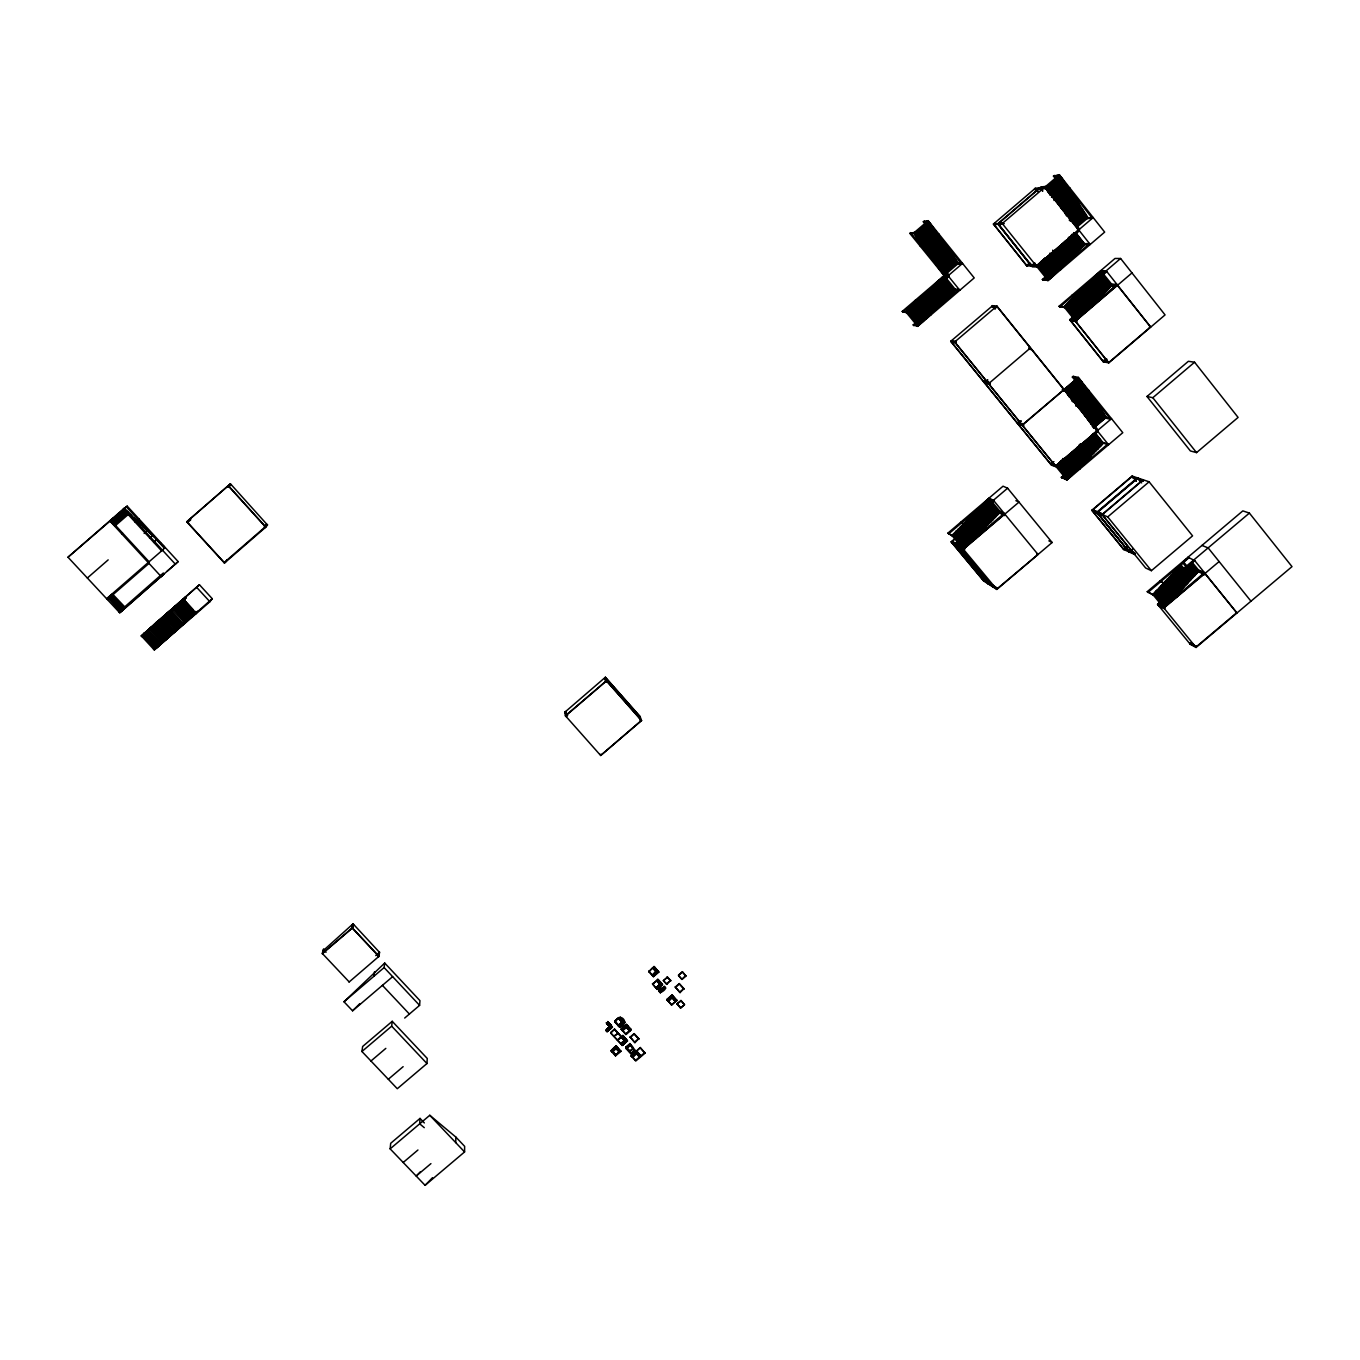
<?xml version="1.0" encoding="UTF-8"?>
<svg xmlns="http://www.w3.org/2000/svg" width="1360" height="1360" viewBox="0 0 1360 1360"><rect width="100%" height="100%" fill="white"/><g stroke="black" fill="none" stroke-linecap="round" stroke-linejoin="round"><path stroke-width="1.5" d="M464.576 1151.937L464.644 1146.344L455.872 1137.096L429.777 1115.285L390.15 1148.86L425.085 1185.325L464.576 1151.937L429.777 1115.285M455.736 1142.621L455.872 1137.096M426.955 1063.537L427.261 1058.454L392.224 1021.309L362.644 1046.486L361.93 1051.501L397.29 1088.714L426.955 1063.537L391.68 1026.171L392.224 1021.309M424.337 1122.935L420.036 1118.413L419.679 1123.836L424.286 1127.678M404.685 1018.045L419.594 1005.363L419.951 1000.637L384.71 963.05L343.995 1001.776L352.563 1010.803L392.632 976.65M390.15 1148.86L390.694 1143.284L420.036 1118.413M343.995 1001.776L384.115 967.572L384.71 963.05M378.369 956.828L378.998 951.813M373.881 976.293L374.544 971.72M349.027 982.09L378.981 956.301L352.325 927.86L322.337 953.479L349.078 981.818M352.869 928.438L353.566 924.681M351.713 928.387L352.41 924.613M326.06 952.272L323.255 949.314L322.269 953.751L352.274 928.115L353.073 923.831L379.542 952.391M322.881 954.074L323.799 949.059M141.355 635.868L154.292 649.944L209.899 601.732L212.245 598.689L199.427 584.732L141.27 635.953L199.427 584.732M186.779 521.832L228.361 485.673L265.846 527.068L224.434 563.04L186.779 521.832L190.026 518.891L190.791 519.741L189.176 519.622L230.418 483.769L267.461 524.977L265.727 527.204L228.225 485.809M264.231 526.949L266.713 524.127L264.996 527.799L265.081 526.218M195.959 612.85L183.107 598.927L193.103 609.756M198.186 610.878L195.704 614.023L182.75 599.981L185.351 596.938L186.116 597.771L183.532 600.831L142.052 636.803L186.116 597.771M192.61 615.842L179.605 602.055M193.715 614.839L180.727 601.052M194.837 613.853L181.849 600.066M189.244 618.817L176.375 604.877L189.193 618.902M190.366 617.831L177.497 603.891L190.298 617.899M191.352 616.998L178.619 602.888L191.352 616.998L173.4 632.961L160.616 618.834L173.468 632.876M182.529 624.801L169.626 610.844L182.461 624.886M183.515 623.968L170.612 610.011M184.773 622.795L171.751 609.008M181.407 625.787L168.504 611.847L181.339 625.872M175.797 630.785L162.86 616.828M176.919 629.782L163.863 615.995M143.48 634.032L156.485 648.006L174.675 631.788M169.745 635.528L167.025 638.894L153.833 624.835M165.665 639.795L152.694 625.838L165.597 639.88M166.787 638.792L153.68 625.005L156.876 621.639L170.034 635.953M160.021 644.827L146.88 631.023L169.49 611.014M161.143 643.807L148.019 630.02M162.265 642.804L149.158 629M166.243 638.061L168.062 635.817M158.814 645.915L145.894 631.856L158.882 645.83M154.292 649.944L212.245 598.689M224.434 563.04L226.644 560.337M227.358 559.776L225.42 562.139L223.805 562.02M173.995 607.019L186.881 620.976L174.063 606.951M164.985 614.992L177.905 628.949L165.053 614.924M154.802 625.736L157.641 622.472M155.941 622.999L168.895 636.956M157.08 621.996L170.17 635.783M150.28 627.997L163.268 641.971L150.365 627.929M151.419 626.994L164.526 640.798L151.487 626.926M144.619 633.029L157.607 647.003L144.228 632.604M425.085 1185.325L432.48 1177.709M420.444 1171.708L416.211 1176.06L430.933 1163.616M128.401 512.397L124.134 508.317L68 557.226L119.731 612.799L178.177 561.612L127.194 506.124L123.199 509.116L161.602 550.885L165.24 547.536L164.39 548.267L126.344 506.872M121.074 609.824L118.932 611.949L163.302 573.019L164.067 573.852L161.279 576.708L109.752 520.829L114.036 524.892M132.209 601.851L135.541 598.638M124.304 608.787L111.112 594.762L124.372 608.702M125.511 607.699L112.268 593.776M119.731 612.799L164.067 573.852M352.563 1010.803L359.805 1003.646M107.474 599.471L149.005 563.38M164.203 546.55L159.902 542.691M230.418 483.769L227.511 486.421L228.276 487.271L231.047 484.738L229.432 484.619M107.831 597.618L120.785 611.881M106.607 598.706L162.452 550.154M189.958 520.472L187.714 522.546L187.782 520.948M161.075 543.558L155.72 538.713M156.757 539.699L153.612 542.436M111.435 519.86L68 557.226M113.016 518.466L127.194 506.124M131.597 515.44L127.33 511.377L112.897 523.94L115.022 525.963L129.472 513.4M113.968 524.943L128.316 512.448M121.618 533.698L122.485 532.967M135.915 521.271L135.048 522.019L138.941 518.908L138.091 519.639M87.346 578.017L108.171 559.878M144.16 533.443L147.458 530.57M153.765 536.588L149.413 532.695M149.566 538.322L152.575 535.704M228.276 487.271L229.126 486.523M167.212 571.132L178.177 561.612M226.508 560.507L267.58 524.824M172.142 631.958L176.868 627.844M181.611 623.73L189.516 616.879M192.678 614.142L195.84 611.405M153.51 649.094L194.939 613.19M941.256 278.392L952.68 292.757L955.791 289.986L909.806 233.342L914.532 232.39L948.974 275.043L944.826 274.873L910.673 232.594M925.939 224.995L923.304 221.731L928.149 220.677L974.219 277.916L917.609 326.366M928.149 220.677L913.563 233.155L959.803 290.275L955.57 289.969L931.498 310.624M915.331 235.348L929.611 222.904M916.912 237.541L931.175 225.114L934.507 229.517L919.87 241.944L915.926 236.453L930.393 224.009M930.597 223.992L915.926 236.453M928.047 220.694L932.161 226.202L917.694 238.646M936.649 232.832L922.42 245.242L919.071 240.856L933.623 228.429L937.635 233.92L922.998 246.33M933.725 228.412L919.071 240.856M939.76 237.218L925.344 249.611L921.434 244.137L935.867 231.727M936.071 231.727L921.434 244.137M937.89 234.617L938.757 233.869L934.694 234.056M938.315 235.025L923.78 247.435L938.213 235.025M928.676 253.98L924.562 248.523L938.978 236.13L943.075 241.604L928.472 253.98L943.075 241.604M931.005 257.244L927.69 252.892L942.089 240.516L945.404 244.885L930.818 257.244L945.404 244.885M933.147 260.491L947.716 248.149L933.147 260.491L937.227 265.914L951.575 253.589L937.023 265.914M949.926 251.413L935.476 263.738L949.824 251.413L953.887 256.836L939.335 269.144L953.887 256.836M939.539 269.161L936.241 264.826L950.81 252.501L947.512 248.149M956.743 261.171L942.633 273.462L938.57 268.073L952.901 255.765L956.182 260.083L941.664 272.374L956.182 260.083M1036.507 266.084L1026.783 265.897L993.395 224.077L1035.317 188.292L1037.867 191.522M1039.363 188.428L1040.06 189.312L1045.33 188.054L1034.467 189.023L1035.997 189.159M1056.04 179.401L1053.456 176.12L1059.457 174.675L1002.269 223.533L1048.033 280.551L1104.66 232.101L1059.321 174.692M1035.147 189.89L1039.465 189.38L1039.635 187.765M1040.06 189.312L1040.927 188.564M943.194 274.533L957.712 262.259L943.398 274.533M1003.833 223.669L998.903 224.655L999.073 223.04L1003.136 222.785L1003.833 223.669L993.395 224.077M902.887 312.324L944.673 276.471L948.804 276.658L906.661 312.834L902.19 311.457L958.477 263.33L955.213 259.012L941.086 271.303M933.47 285.821L944.928 300.186L949.977 295.545L938.145 281.163L943.194 276.539L954.601 290.904M929.577 289.544L941.239 303.926L946.101 299.268L934.252 284.869L939.318 280.245L950.946 294.627L939.318 280.245M925.667 293.267L937.346 307.649L942.225 302.991L930.359 288.592L935.425 283.951L946.866 298.316M1060.936 176.919L1046.299 189.38L1061.055 176.902L1063.265 180.251L1048.781 192.695L1047.047 190.485L1061.531 178.058M934.235 310.437L922.539 296.038L927.622 291.397L939.097 305.762M930.325 314.177L918.629 299.778L923.525 295.103L935.408 309.519L923.61 295.12M914.702 303.518L919.802 298.86L931.498 313.259L926.432 317.917L914.702 303.518L926.432 317.917M910.775 307.258L915.875 302.6L927.605 316.999L922.709 321.691L910.775 307.258L922.607 321.674M906.848 311.015L911.948 306.34L923.695 320.756L918.595 325.414L906.848 311.015L918.595 325.414M902.19 311.457L905.947 311.967L962.54 263.398L958.273 263.33L936.003 235.688M1047.778 191.607L1062.534 179.129L1048.033 191.573M1048.526 192.712L1063.146 180.268M1049.274 193.834L1063.741 181.407M1050.005 194.939L1064.744 182.495L1050.141 194.939M1052.351 194.684L1065.475 183.6L1062.279 179.163M1051.484 197.166L1065.951 184.756M1053.83 196.894L1066.954 185.844L1064.489 182.529M1054.085 196.877L1066.954 185.844M1054.578 197.999L1067.43 186.983M1055.309 199.121L1068.161 188.088L1070.626 191.403L1057.655 202.419L1070.626 191.403M1053.966 200.464L1068.416 188.071M1055.36 200.328L1056.244 199.597M1068.994 188.649L1069.861 187.901L1066.393 188.292M1056.057 200.226L1068.892 189.21M1056.312 200.192L1069.147 189.176M1056.788 201.331L1069.895 190.281L1072.819 194.735L1059.984 205.734M905.862 311.95L917.711 326.383L913.155 324.904L916.368 322.15M945.251 297.364L954.873 289.102L959.106 289.408L917.014 325.516L913.155 324.904M913.852 325.754L917.065 323M923.474 317.509L926.687 314.755L930.648 315.282L925.99 313.888M953.853 291.839L942.021 277.457L953.853 291.839L948.804 296.463L937.38 282.098M1058.25 203.541L1071.085 192.542M933.249 311.372L921.57 296.973L933.351 311.372L938.332 306.714L926.653 292.332M1058.998 204.646L1072.088 193.613L1059.117 204.646M1059.729 205.751L1072.683 194.735M1060.46 206.856L1073.278 195.857M1061.191 207.961L1074.145 196.962L1076.457 200.26L1063.52 211.259M1061.463 207.944L1074.281 196.945M1061.922 209.066L1075.012 198.05L1071.816 193.647M1075.471 199.189L1062.67 210.171L1075.471 199.189L1078.65 203.575L1065.594 214.557M1065.73 210.987L1076.933 201.399M1064.863 213.469L1077.783 202.487M1065.118 213.452L1077.919 202.47L1080.095 205.785L1068.654 215.39M1066.325 215.662L1079.109 204.697L1082.271 209.083L1069.368 220.031L1082.271 209.083M1066.58 215.645L1079.381 204.68M1069.385 216.478L1080.826 206.873L1069.504 216.478M1070.099 217.583L1081.557 207.978L1084.447 212.364L1073.278 221.935M1071.561 219.776L1082.73 210.188M1070.218 221.119L1083.002 210.171M1072.292 220.864L1083.716 211.276L1085.892 214.557L1074.723 224.128M1073.023 221.952L1084.175 212.398M1073.737 223.04L1085.161 213.469L1088.051 217.838L1076.644 227.409M1032.172 265.251L1026.392 265.047L1037.578 265.166M1074.468 224.145L1085.892 214.557M1026.783 265.897L1030.268 263.177M1075.199 225.233L1086.351 215.679M1030.625 265.132L1031.475 264.384M1075.913 226.321L1087.337 216.75L1076.185 226.304M1031.203 265.132L1034.943 264.452M1034.535 263.228L1031.305 265.982L997.662 223.805L1040.791 186.983L1045.806 186.388L1079.602 229.177M1031.594 265.999L1035.113 263.245M1035.504 265.217L1037.068 265.336M1077.715 229.058L1077.545 230.673M1036.201 266.084L1078.735 229.908M1036.371 266.084L1093.185 217.532L1087.796 217.855M1079.415 230.792L1037.187 266.951L1032.291 266.849L997.934 223.788M1097.979 431.613L1056.414 466.973L1051.416 465.154L950.708 341.326L992.63 305.677L995.214 308.873M992.46 307.258L997.322 306.918L991.78 306.408L993.327 306.527M1095.684 433.891L1103.13 443.139L1108.57 444.771L996.897 306.085L954.618 342.023L1055.428 466.038L1097.299 430.78M956.182 342.159L955.332 342.89L951.643 342.21L951.813 340.629L955.485 341.292L956.182 342.159L950.708 341.326M1048.033 280.551L1042.355 279.48L1045.568 276.726M1074.519 251.94L1084.158 243.678L1089.53 243.576L1047.336 279.684L1042.355 279.48M1043.035 280.33L1046.248 277.576M1052.674 272.085L1055.887 269.331L1061.004 269.45L1049.478 254.966M1070.371 256.938L1085.11 244.545L1076.253 233.325M1073.907 232.645L1084.175 245.463L1080.146 249.135L1071.527 237.915M1070.949 235.399L1081.353 248.217L1076.627 252.807L1066.342 239.989M1068.569 240.669L1077.579 251.889L1073.805 255.561L1063.639 242.743M1059.576 246.432L1069.759 259.25L1074.74 254.643L1064.455 241.825L1074.74 254.643M1060.783 245.497L1070.966 258.332L1067.175 262.021L1056.737 249.186M1057.808 248.268L1068.127 261.103L1064.336 264.792L1052.861 250.342M1054.952 251.039L1065.288 263.874L1060.545 268.498L1050.192 255.646M1048.424 257.499L1058.641 270.351L1054.833 274.057L1043.188 259.59M1050.77 277.763L1039.244 263.296L1050.889 277.763L1055.785 273.122L1044.157 258.672M1047.914 280.551L1051.977 276.845L1040.196 262.378M150.62 533.579L146.251 529.686M600.661 755.497L641.461 720.375L606.424 680.697L565.42 715.768L600.661 755.497L641.546 720.613L640.135 716.618L605.37 677.246L564.757 712.266L567.545 715.411M566.304 712.368L566.151 716.584L566.984 715.853L565.59 711.552L566.984 715.853M605.319 678.997L606.152 678.283L607.138 681.513L606.305 682.244L604.605 678.181L606.305 682.244M605.37 677.246L606.492 680.918L565.471 716.006L564.706 712.028L567.494 715.173M1059.678 307.19L1101.396 271.524L1106.887 271.677L1064.795 307.649L1058.998 306.323L1114.996 258.468L1120.606 258.485L1165.061 314.908L1108.825 362.814L1103.351 361.896L1069.674 319.702L1074.468 315.588M1103.623 293.25L1092.284 278.953L1103.623 293.25L1107.618 289.578L1096.024 275.264L1100.988 270.674M1089.734 281.741L1101.09 296.038L1104.83 292.349L1093.219 278.035L1097.231 274.363L1108.553 288.66L1097.231 274.363M1090.533 280.806L1102.025 295.12L1090.414 280.806L1094.426 277.117L1105.476 291.414M1092.386 304.351L1080.996 290.037L1092.386 304.351L1096.398 300.662L1084.77 286.348L1088.799 282.659L1099.883 296.956M1078.446 292.842L1089.564 307.139L1093.593 303.45L1081.948 289.119L1085.977 285.43L1097.333 299.744L1085.977 285.43M1075.335 295.613L1086.742 309.927L1090.771 306.238L1079.109 291.89L1083.155 288.201L1094.528 302.532L1083.155 288.201M1083.155 309.604L1088.476 310.08L1076.287 294.678L1080.061 290.972L1091.434 305.286M1083.92 312.715L1072.513 298.384L1077.239 293.743L1088.629 308.074M1069.674 301.172L1073.72 297.483L1085.127 311.814L1081.098 315.503L1069.929 301.206M1066.835 303.977L1070.881 300.271L1082.305 314.602L1078.259 318.308L1067.09 303.994M1120.606 258.485L1064.115 306.782L1058.998 306.323M984.776 381.191L983.926 381.905L990.08 383.86L985.303 383.605L986.153 382.874L984.776 381.191L988.686 382.16L990.08 383.86M987.547 379.967L984.351 382.687L988.805 383.809M984.606 382.755L987.802 380.018M353.073 923.831L323.748 950.164M987.836 382.891L988.686 382.16M1029.69 347.123L1028.84 347.854L1030.217 349.571L1031.067 348.84M988.533 383.741L1030.387 347.973M1108.128 286.841L1111.341 284.104L1116.917 284.359L1074.876 320.263M1073.55 317.815L1070.354 320.552L1076.797 321.215L1071.34 321.436L1071.51 319.855M1097.588 297.279L1112.004 284.954L1117.597 285.226M1073.873 317.849L1070.66 320.586L1103.674 361.947L1106.87 359.227M1094.715 300.033L1112.344 284.971L1113.024 285.838M1095.361 276.199L1106.411 290.479L1110.423 286.807L1099.118 272.51M1102.025 295.12L1097.996 298.792L1086.657 284.495L1098.132 298.809M1095.191 301.58L1083.835 287.266L1095.327 301.58L1099.22 297.891L1087.592 283.56L1099.22 297.891M1075.556 321.13L1131.979 272.935M639.387 717.57L639.506 716.057L640.611 721.089L639.387 717.57L640.22 716.856L605.438 677.467M599.879 754.426L601.443 754.528M375.751 955.604L379.576 952.119L378.947 956.573L352.274 928.115M1018.147 422.212L1017.297 422.943L1023.672 425.187L1018.657 424.609L1019.507 423.895L1018.147 422.212L1023.672 425.187M1020.867 420.971L1017.688 423.691L1022.414 425.153L1078.429 377.417L1073.21 376.346L1072.36 377.077L1076.168 381.803M1017.977 423.776L1021.156 421.056M1021.445 424.235L1022.295 423.504M1063.146 388.671L1062.296 389.402L1063.656 391.102L1064.506 390.371M1022.125 425.068L1078.293 377.383L1122.782 432.684L1066.92 480.029L1061.293 477.309L1064.455 474.623M1103.861 360.366L1103.011 361.097L1109.352 362.032L1103.861 360.366L1107.074 360.91M1103.351 361.896L1106.547 359.159M1081.302 381.548L1066.903 393.686L1081.166 381.514L1085.025 386.733L1070.524 398.82M1067.634 394.706L1082.152 382.602L1067.753 394.74M1149.676 326.23L1149.506 327.828M1068.348 395.743L1082.611 383.588M1150.356 327.08L1108.502 362.763L1075.25 321.079L1117.257 285.209L1150.713 327.131L1106.207 270.81L1100.716 270.674L1112.293 284.971M1069.079 396.763L1083.325 384.625M1069.334 396.831L1083.597 384.676M1084.039 385.645L1071.374 396.44L1084.039 385.645L1087.184 389.827L1072.938 401.948M1072.819 398.497L1085.484 387.702M1073.091 398.548L1085.739 387.77M1071.969 400.86L1086.453 388.79L1072.088 400.894M1074.264 400.537L1087.048 389.793M1074.978 401.557L1087.626 390.796M1074.366 402.305L1088.646 390.15L1085.11 389.368M1075.709 402.594L1088.612 391.884L1092.182 397.001L1079.415 407.728M1076.423 403.614L1089.054 392.836M1076.678 403.665L1089.326 392.904M1077.137 404.634L1090.04 393.924L1075.692 406.011M1077.851 405.654L1090.482 394.893M1078.565 406.674L1091.332 395.947L1094.307 400.061L1081.574 410.771M1078.837 406.742L1091.468 395.981M1079.296 407.694L1092.182 397.001M1080.01 408.714L1092.624 397.97M1080.724 409.717L1093.474 399.007L1096.449 403.121L1083.716 413.831M1080.979 409.785L1093.593 399.041M1081.438 410.737L1094.307 400.061M1082.152 411.757L1094.749 401.03M1082.866 412.777L1095.599 402.084L1099.271 407.201L1086.555 417.877M1083.121 412.845L1095.735 402.101M1083.58 413.797L1096.449 403.121M1085.008 415.82L1097.588 405.093M948.617 533.919L989.655 498.984L994.109 501.109L952.714 536.333L947.937 533.103L1003.034 486.2L1007.607 488.206L1052.13 542.504L996.829 589.441L983.705 581.026L951.167 541.858L955.995 537.744M1085.263 415.888L1097.86 405.161M989.196 498.27L987.088 500.055L998.427 513.808M988.159 524.365L976.684 510.527L980.696 506.821L992.052 520.591L995.826 516.783L984.266 502.911L988.04 499.103L999.872 513.315L1000.705 512.601L1000.025 511.785L987.428 522.512M993.718 518.568L982.362 504.815L985.201 501.959L996.54 515.712M1085.722 416.823L1098.574 406.181L1085.841 416.874M984.283 528.122L973.114 514.454L970.037 517.208L981.648 531.114L978.809 533.987L967.198 520.081L971.21 516.375L982.6 530.162L986.391 526.32L974.797 512.431L977.636 509.575L989.009 523.345M1088 416.5L1099.271 407.201M977.653 534.82L966.45 521.152L962.438 524.875L974.066 538.781L976.922 535.908L965.294 522.002L968.15 519.129L979.761 533.035L975.749 536.741L964.342 522.954L975.749 536.741M969.102 543.473L972.162 540.702L960.517 526.796L963.594 524.025M1087.133 418.863L1099.713 408.153M969.306 543.592L957.661 529.669L961.69 525.946L972.91 539.631M1087.405 418.931L1099.985 408.221M955.757 531.607L967.402 545.513L955.757 531.607L958.817 528.836L970.258 542.64L966.246 546.363L954.992 532.678M959.565 546.941L960.398 546.227L964.546 548.42L952.884 534.48L956.709 530.638L968.15 544.425M947.937 533.103L952.034 535.517L1007.607 488.206M1087.847 419.866L1100.563 409.19M1088.119 419.934L1100.427 409.156L1103.521 413.287L1090.822 423.946L1103.521 413.287M1101.396 410.244L1088.697 420.92L1101.396 410.244L1098.302 406.113M1089.275 421.889L1101.838 411.196M1089.972 422.892L1102.671 412.233M1091.808 421.634L1102.535 412.199L1106.326 417.333L1093.644 427.975M954.635 539.274L951.405 542.011L983.96 581.179L984.793 580.482L988.584 582.913L987.751 583.61M952.901 542.113L952.068 542.81L955.638 544.969L956.471 544.255L952.238 541.314L960.585 546.737L959.735 547.451L956.131 545.275L956.964 544.561M1092.964 423.572L1104.218 414.29L1093.1 423.606M1092.097 425.918L1104.796 415.276M1092.369 425.986L1104.66 415.242M958.086 541.501L954.958 544.153L988.261 583.95L989.094 583.236L992.953 585.701L992.12 586.415L959.055 546.635L960.585 546.737M1092.811 426.921L1105.629 416.313L1093.083 427.006M955.196 544.306L958.324 541.637M955.451 544.459L958.579 541.79M1054.136 463.947L1050.362 463.607L1056.278 465.307M1053.915 461.635L1050.736 464.321L1055.734 466.14M1093.525 427.924L1106.054 417.265L1111.528 418.676L1055.598 466.106M1056.533 465.154L1068.11 479.162L1056.669 465.188L1051.042 464.44L950.946 341.36M361.93 1051.501L391.68 1026.171M994.891 515.117L999.617 511.088L1004.156 513.315L962.812 548.488L958.63 545.972L992.647 586.755L993.48 586.041L996.098 587.724M1096.296 429.845L1096.126 431.409M984.538 525.334L1000.416 511.972M983.229 526.813L1000.569 512.04M983.535 503.965L994.653 517.616L997.713 514.879L986.374 501.109M981.648 505.869L993.004 519.639L990.165 522.512L978.792 508.725M964.767 549.27L961.078 547.043L960.245 547.757L963.917 549.984L964.087 548.437M969.306 518.279L980.713 532.066L983.552 529.193L971.941 515.304L975.732 511.479L987.105 525.249L991.117 521.543L979.744 507.773M976.684 510.527L988.278 524.416L985.218 527.17L974.066 513.502M963.237 549.168L1004.564 514.012M1005.244 514.845L1004.411 515.559L999.736 512.771L1000.416 513.587L1001.249 512.873L988.975 498.151L993.429 500.276L1038.02 554.472L996.557 589.271M1146.99 396.491L1188.368 361.301L1194.573 362.219L1238.093 417.418L1196.545 452.625L1190.374 450.942L1146.99 396.491L1152.821 397.715L1196.545 452.625M370.957 1061.004L385.832 1048.373M1152.821 397.715L1194.573 362.219M1096.126 447.695L1102.467 442.306L1107.89 443.938L1066.376 479.23L1061.293 477.309M1061.973 478.142L1065.135 475.456M1092.046 452.574L1103.402 443.224L1094.698 432.429M1093.508 433.296L1102.484 444.159L1099.713 446.981L1090.737 436.101M1091.791 435.2L1100.631 446.046L1096.942 449.803L1087.949 438.923M1086.096 440.81L1094.817 451.605L1097.86 448.868L1089.02 438.022M1087.286 439.943L1096.007 450.755L1093.236 453.577L1084.515 442.765M1085.178 441.745L1094.154 452.642L1090.465 456.416L1080.469 444.057M1082.39 444.567L1091.383 455.464L1088.595 458.303L1078.616 445.944M1079.415 444.958L1089.53 457.351L1085.824 461.125L1075.692 448.732M1073.686 450.568L1083.699 462.927L1086.742 460.19L1076.61 447.78L1086.742 460.19M1072.768 451.52L1083.036 463.964L1079.313 467.755L1069.028 455.311M1069.963 454.359L1080.248 466.82L1077.443 469.659L1067.158 457.198M1065.543 459.187L1075.59 471.563L1072.785 474.402L1061.225 460.394M1062.296 459.493L1073.72 473.45L1070.915 476.306L1059.61 462.383M1067.855 479.077L1071.85 475.354L1060.409 461.397L1071.85 475.354M388.314 1079.262L403.138 1066.665M987.904 582.097L984.13 579.683L983.297 580.38L989.094 583.236M992.273 584.902L991.44 585.599L987.598 583.134L988.431 582.437L992.953 585.701M996.71 587.741L992.8 585.242L991.967 585.939L997.39 588.557M1037.068 553.503L1036.898 555.033M1134.648 554.472L1123.632 549.457L1091.791 510.289L1132.115 476.068L1149.098 481.797L1192.567 535.857L1151.393 570.69L1145.647 568.004L1102.314 514.658L1143.335 479.859M1093.576 510.527L1092.76 511.224L1097.35 513.128L1098.183 512.431L1092.93 509.711L1098.183 512.431M1137.181 478.771L1142.825 481.287L1143.658 480.573L1131.605 476.884L1133.084 477.003M1137.674 477.955L1097.01 512.448L1129.089 551.939L1132.336 549.202M1132.268 477.7L1137.997 478.652M1098.812 512.686L1097.979 513.4L1102.671 515.338L1103.504 514.624L1098.166 511.87L1103.504 514.624M1091.791 510.289L1107.72 516.902L1149.098 481.797M1127.338 549.559L1123.309 548.811L1129.599 551.089L1128.766 551.803L1096.687 512.329L1137.334 477.836L1141.669 482.902M1123.632 549.457L1126.845 546.737M1127.168 546.89L1123.955 549.61L1092.097 510.425L1132.438 476.187L1136.399 481.1M403.206 1162.477L417.945 1149.999M1134.495 552.806L1129.599 550.579L1128.766 551.293L1135.158 553.605L1134.325 554.319L1101.991 514.522L1142.995 479.74L1143.658 480.573M1132.54 549.457L1129.429 552.092L1097.333 512.584L1138.014 478.057L1140.683 481.372M648.975 971.652L652.783 967.606L656.336 971.975M657.543 970.955L654.058 966.518L658.801 972.179L653.344 976.65L648.822 971.652M648.839 971.686L654.058 966.518M653.021 968.456L654.551 967.436M653.191 968.626L654.721 967.589M653.429 968.864L655.265 968.286M653.599 969.034L655.129 967.997M653.888 969.442L655.299 968.167M655.554 968.405L653.752 968.83M654.194 969.595L655.724 968.575M654.432 969.85L655.962 968.813M654.602 970.003L656.132 968.983M654.857 970.258L656.302 969.136M655.027 970.411L656.557 969.391M655.282 970.666L656.727 969.544M655.452 970.819L656.982 969.799M655.605 970.989L657.135 969.952M655.86 971.227L657.39 970.207L652.256 975.256L653.514 976.633L658.648 971.567M657.475 970.275L652.324 975.511M607.767 1022.278L612.442 1027.208L607.002 1031.662L611.082 1028.364L606.458 1022.635L609.977 1027.157M657.866 979.251L662.439 984.283L657.22 989.451L652.494 983.807L656.727 980.951M606.475 1023.366L607.92 1022.261M652.647 984.419L657.781 979.319M606.645 1023.536L608.175 1022.499M656.744 981.121L658.274 980.101M606.9 1023.774L608.345 1022.669M656.999 981.359L658.529 980.339M607.07 1023.927L608.702 1022.771M657.152 981.529L658.988 981.087M607.24 1024.097L608.77 1023.06M657.407 981.767L658.92 980.407L657.543 981.563M609.025 1023.298L607.512 1023.791M657.577 981.937L659.107 980.9M607.665 1024.488L609.195 1023.451M607.92 1024.726L609.365 1023.621M658.002 982.345L659.515 981.308M608.09 1024.879L609.62 1023.859M658.155 982.498L659.685 981.478M608.345 1025.117L609.79 1024.012M658.41 982.736L659.94 981.716M608.515 1025.287L610.045 1024.25M658.58 982.906L660.11 981.869M608.77 1025.525L610.215 1024.403M658.835 983.144L660.28 982.039M610.47 1024.641L608.94 1025.678L610.64 1024.811M614.805 1020.986L618.8 1017.569L622.523 1022.669L618.528 1026.035L618.239 1024.556M658.988 983.314L660.518 982.277M659.243 983.552L660.688 982.447M667.233 976.786L670.633 980.39M610.895 1025.049L609.365 1026.069L611.065 1025.202M659.413 983.705L660.943 982.685M667.454 977.245L663.442 980.645L667.386 977.177M659.668 983.96L661.113 982.838M663.442 980.645L666.791 984.351L670.48 980.373M605.982 1030.54L611.15 1025.287L607.648 1021.615M615.043 1022.244C619.395 1010.514 631.312 1023.604 619.565 1027.157L615.026 1022.193M661.283 983.008L656.064 988.176L661.198 983.076M615.179 1022.21L614.805 1020.935L618.222 1024.709M620.568 1017.841L619.021 1018.963L623.424 1023.145M611.269 1025.933L605.914 1030.472L607.087 1031.747L606.101 1030.251M619.293 1019.116L620.823 1018.079M619.548 1019.354L620.993 1018.249M619.718 1019.507L621.367 1018.912M619.973 1019.745L621.418 1018.64M606.968 1031.084L612.323 1026.562M619.973 1019.354L621.673 1018.878M620.313 1020.068L621.843 1019.031M660.586 985.983L658.495 988.108L657.356 987.207M620.568 1020.306L622.098 1019.269M657.152 989.383L662.439 984.283M620.738 1020.459L622.268 1019.439M620.993 1020.697L622.438 1019.592M621.146 1020.867L622.676 1019.83M621.401 1021.105L622.846 1019.983M621.571 1021.258L623.101 1020.221M621.741 1021.411L623.271 1020.391M666.57 983.688L670.633 980.356M621.996 1021.649L623.526 1020.629M618.409 1025.389L622.404 1022.023L618.902 1018.164L614.924 1021.632L618.409 1025.389L623.747 1021.496L620.194 1017.127L624.988 1022.703M662.082 990.981L664.054 988.975L662.983 987.564L658.988 990.947L664.36 986.408C670.021 990.012 650.692 997.322 665.516 987.683M663.051 987.632L658.988 990.947M610.623 1032.444L614.601 1029.044L626.144 1042.117L614.635 1029.724M618.46 1025.967L623.815 1021.428M664.36 986.408L659.141 991.559L660.416 992.766M678.419 975.12L682.414 971.703L685.984 976.072L681.972 979.455L678.572 975.664M678.572 975.698L682.414 971.89M618.46 1025.78L619.735 1027.157L624.869 1022.057M621.231 1028.993L626.518 1024.386L631.091 1029.384L625.872 1034.569L621.163 1028.925L625.226 1025.627L629.85 1031.203L624.852 1025.848L625.821 1027.361M623.373 1027.429L621.282 1029.554L626.518 1024.386M613.972 1036.099L617.984 1033.362M685.661 975.494L681.972 979.268M614.04 1036.167L618.12 1033.515M685.899 975.953L682.567 972.281M622.336 1030.234L627.691 1025.661L622.455 1030.846L626.246 1026.749L626.433 1027.582M622.387 1030.778L626.382 1027.395M675.325 986.969L679.337 983.586L683.876 988.618L680.051 992.613L675.325 986.969L680.051 992.613M675.495 987.598L679.337 983.586M1147.908 592.484L1188.657 558.042L1188.011 557.226L1194.76 560.643L1153.654 595.374L1147.245 591.668L1242.819 510.884L1249.398 513.094L1292 566.627L1196.052 647.462L1189.983 644.164M617.457 1039.89L621.52 1036.405M1188.3 557.362L1185.614 560.201M617.491 1040.4L623.084 1036.133M1184.475 569.33L1191.751 578.323L1194.726 575.62L1183.676 562.037L1186.209 559.13M621.724 1037.306L623.254 1036.286M631.091 1029.384L625.753 1033.957L621.486 1029.35M666.808 999.413L672.18 994.891L676.906 1000.535L671.534 1005.074L666.876 999.498M1180.837 564.825L1178.134 567.681L1189.065 581.196L1191.156 579.428L1179.936 565.777L1182.928 563.057L1193.842 576.572L1196.511 573.716L1188.946 564.57M621.979 1037.544L623.509 1036.524M629.85 1031.152L625.94 1034.467M668.253 998.699L670.225 996.693L671.398 997.968M622.149 1037.714L623.764 1036.541M672.18 994.891L666.978 1000.059L670.82 996.047L675.529 1001.691L670.616 996.251M1176.349 569.585L1179.341 566.865L1190.255 580.38L1187.569 583.236L1176.349 569.585L1187.416 583.168M622.404 1037.935L623.849 1036.83M1174.547 571.489L1177.539 568.769L1188.47 582.284L1185.784 585.14L1174.836 571.625M622.489 1037.612L624.104 1037.068M1172.745 573.393L1175.737 570.673L1186.668 584.188L1183.676 586.908L1173.034 573.529M622.829 1038.343L624.274 1037.221M1170.943 575.314L1173.935 572.577L1184.883 586.092L1182.197 588.965L1171.232 575.45M622.999 1038.496L624.529 1037.459M1169.141 577.218L1172.133 574.498L1183.081 588.013L1180.395 590.886L1169.43 577.354M623.254 1038.734L624.699 1037.629M671.687 997.662L669.613 999.77L668.542 998.393M1167.339 579.139L1170.331 576.402L1181.296 589.917L1178.593 592.79L1167.339 579.139L1178.44 592.722M623.424 1038.887L624.937 1037.867M1165.537 581.043L1168.529 578.306L1179.494 591.838L1176.502 594.575L1165.537 581.043L1162.817 583.916L1174.088 597.584L1171.997 599.369L1161.015 585.837L1164.024 583.1M623.594 1039.04L625.107 1038.02M1175.754 595.595L1164.619 581.995L1166.727 580.227L1177.692 593.759L1174.7 596.479L1163.718 582.964M611.014 1050.974L616.182 1045.721L620.874 1051.365L615.519 1055.887L611.048 1050.787L616.182 1045.721M623.849 1039.278L625.362 1038.258M679.881 992.001L683.876 988.618M624.002 1039.431L625.532 1038.411M625.787 1038.649L624.257 1039.669L625.957 1038.802M1159.196 587.758L1162.205 585.021L1173.187 598.553L1170.484 601.426L1159.485 587.894M611.898 1050.872L615.927 1047.506L619.276 1051.212M620.789 1043.528L626.212 1039.04L620.976 1044.225M1155.575 591.6L1158.584 588.863L1169.583 602.395L1166.574 605.132L1155.575 591.6L1166.574 605.132M615.91 1048.05L611.932 1051.416L617.338 1046.979L612.119 1052.164M626.212 1039.057L620.874 1043.596L610.793 1033.107L614.601 1029.214M1164.5 607.206L1164.33 608.719L1159.196 606.084L1159.366 604.571L1165.061 607.206L1153.756 593.521L1156.476 590.631L1167.475 604.163M620.908 1044.106L624.784 1040.162M1249.398 513.094L1152.855 594.473L1196.052 647.462M612.051 1052.096L616.029 1048.73M630.207 1037L634.202 1033.634L638.775 1038.615L634.916 1042.661L630.207 1037L634.916 1042.661M625.94 1041.386L622.149 1045.5L627.504 1040.978L622.795 1035.317L626.246 1039.771M630.343 1037.663L634.202 1033.634M622.03 1044.837L627.368 1040.315M622.081 1045.415L626.059 1042.049M671.534 1005.074L676.736 999.906M619.089 1050.464L615.672 1046.911M615.179 1053.898L615.519 1055.887M615.23 1054.493L611.643 1050.158M615.383 1054.51L611.439 1050.362M614.397 1049.818L613.326 1048.407L611.235 1050.583L615.502 1055.173L619.378 1051.807L615.009 1047.608M615.417 1055.241L620.755 1050.685M619.429 1052.402L614.72 1046.962M680.442 1007.42L676.974 1003.731L680.527 1008.083L684.505 1004.683L680.969 1000.365L677.127 1003.782M630.003 1043.596L625.94 1046.877L626.314 1048.849L630.887 1053.83L634.882 1050.464L630.173 1044.769L626.195 1048.186M681.105 1001.096L677.059 1003.697M626.076 1047.557L630.105 1044.191L633.454 1047.897L629.408 1051.178M626.314 1048.849L630.309 1045.483L629.918 1043.477L633.573 1048.526L629.595 1051.892L629.357 1050.447M634.78 1041.998L638.775 1038.615M1194.08 644.793L1190.527 642.855L1189.694 643.552L1196.528 646.561L1191.173 643.654L1190.34 644.351L1157.53 604.299L1160.658 601.647M1195.1 572.56L1198.228 569.908L1204.416 572.611L1163.361 607.274M1161.321 602.463L1158.193 605.098L1164.007 608.09M1183.234 583.95L1198.891 570.724L1205.079 573.427M1158.533 605.285L1161.661 602.633M1183.591 584.12L1199.248 570.894M1190.731 562.683L1198.296 571.812L1195.321 574.532L1188.351 565.658M1185.665 568.514L1192.941 577.524L1190.255 580.38L1179.188 566.797M630.887 1053.83L634.746 1049.784M640.339 1047.523L631.142 1056.074L640.339 1047.523L645.048 1053.167L635.715 1061.055L631.244 1055.955M634.015 1053.099L632.043 1055.139L633.114 1056.533M1164.619 581.995L1175.89 595.68L1173.187 598.553M632.196 1056.703L637.517 1052.164L632.247 1057.264M1163.667 607.92L1204.705 573.257L1236.954 613.003L1194.097 559.81M633.403 1056.193L635.375 1054.17L634.304 1052.759M1163.871 608.022L1219.121 561.561M1205.351 574.073L1204.518 574.787L1198.415 571.591L1199.078 572.407M635.596 1060.273L644.895 1052.504M1235.917 612L1235.73 613.53M1195.678 647.275L1236.58 612.816M144.296 527.561L139.927 523.651M143.089 526.677L147.305 530.689M141.134 524.535L136.901 520.506M137.955 521.509L133.569 517.582M134.623 518.585L130.526 514.42M111.979 522.801L126.106 510.476M110.908 521.781L125.035 509.456M113.866 517.735L110.619 520.081L149.073 561.782M1053.456 176.12L1058.573 175.423L1092.318 218.28L1086.929 218.603L1080.503 210.443M1060.052 175.814L1045.806 188.224M1084.855 244.545L1090.21 244.46L1044.939 187.136L1035.028 188.326L1037.578 191.556M923.304 221.731L927.265 221.425L961.673 264.146L957.406 264.061L946.934 251.056M928.829 221.799L914.549 234.243M935.085 230.639L920.839 243.049M909.806 233.342L913.665 233.138M941.324 239.411L927.112 251.787M943.636 242.692L929.458 255.068M945.965 245.973L931.787 258.332M946.73 247.061L932.569 259.403M1084.175 245.463L1073.771 232.662M1082.968 246.381L1073.091 233.563M949.059 250.325L934.898 262.667M1078.259 250.971L1068.365 238.153M1077.579 251.889L1068.433 240.669M930.24 256.156L944.622 243.78L948.498 249.237L934.116 261.579M1071.646 257.414L1061.48 244.579M954.431 257.924L940.321 270.232M1070.966 258.332L1060.528 245.497M1069.759 259.25L1059.712 246.415M1068.127 261.103L1057.689 248.268M1065.968 262.939L1056.04 250.104M1065.288 263.874L1054.833 251.039M1062.177 266.645L1051.977 253.793M1061.225 267.563L1050.005 253.113M1058.641 270.351L1048.169 257.499M1055.785 273.122L1044.021 258.672M1096.024 275.264L1107.346 289.561M1053.626 274.975L1042.372 260.525M1093.219 278.035L1104.558 292.332M1048.866 279.616L1037.34 265.149M943.959 275.604L948.107 275.791M1088.799 282.659L1100.019 296.956M940.287 279.327L951.711 293.675M1106.411 290.479L1095.225 276.199M936.292 283.016L948.039 297.415L936.394 283.033M1079.109 291.89L1090.771 306.238M1102.688 294.185L1091.349 279.871L1102.824 294.185M1076.287 294.678L1087.677 308.992M1077.052 295.715L1071.816 295.375L1077.749 296.582M932.501 286.739L943.959 301.104M931.532 287.674L942.99 302.039M930.359 288.592L942.225 302.991M1070.881 300.271L1082.305 314.602M928.608 290.462L940.066 304.827M927.622 291.397L939.199 305.779M1067.906 303.059L1079.466 317.407L1068.042 303.059L1063.979 306.765L1108.825 362.814M1089.564 307.139L1078.31 292.825M1065.186 305.864L1076.372 320.178M944.928 300.186L933.385 285.804M1082.968 313.65L1071.561 299.319L1083.104 313.667M996.897 306.085L992.358 305.643L994.942 308.839M1080.146 316.438L1068.722 302.107L1080.282 316.455M916.861 301.665L928.37 316.047M1069.674 319.702L1076.644 320.195L1065.067 305.847M938.332 306.714L926.449 292.315M913.818 304.453L925.65 318.886L913.92 304.47M912.934 305.405L924.477 319.787M909.007 309.162L920.55 323.544M919.581 324.479L907.834 310.08L919.666 324.496M1072.36 377.077L1077.562 378.148L1110.678 419.39L1105.204 417.979L1096.381 406.98M1080.452 380.494L1066.444 392.717M1084.26 390.099L1087.898 390.847M1064.982 390.643L1079.007 378.42L1082.152 382.602M1100.631 446.046L1091.655 435.166M1018.827 423.062L1022.975 424.337M1098.523 447.848L1090.074 437.121M1097.86 448.868L1088.884 437.988M1094.817 451.605L1086.232 440.844M1089.53 457.351L1079.279 444.907M1087.405 459.153L1077.681 446.879M1084.634 461.992L1081.846 464.831L1071.833 452.472M1083.699 462.927L1073.822 450.619M1075.675 467.16L1079.806 469.217L1076.355 467.993M1058.675 463.335L1069.725 477.173M1076.253 470.509L1066.223 458.15M1201.951 545.428L1208.173 547.927L1250.962 601.188M1194.726 575.62L1187.161 566.474M1191.751 578.323L1180.99 564.893M1129.599 551.089L1124.125 548.114M1135.158 553.605L1129.599 550.579M1015.886 500.684L1018.997 502.095L963.39 549.253L951.167 541.858M1189.065 581.196L1178.287 567.749M1170.331 576.402L1181.296 589.917M1183.676 586.908L1172.898 573.461M1166.727 580.227L1177.692 593.759M1161.304 585.973L1171.997 599.369M1173.017 595.17L1176.638 597.431L1175.975 596.615M1158.584 588.863L1169.583 602.395M997.407 510.493L1004.836 514.148M1157.683 589.815L1160.403 586.942L1171.096 600.321M1154.963 592.705L1165.979 606.237L1154.81 592.62M1048.849 540.855L1052.13 542.504M1147.245 591.668L1152.991 594.558M994.653 517.616L983.416 503.914M1157.53 604.299L1165.163 608.005M991.117 521.543L979.523 507.671M973.114 514.454L984.385 528.173M972.162 515.406L983.552 529.193M987.105 525.249L975.851 511.53M960.517 526.796L972.162 540.702M959.667 527.816L971.21 541.671L959.786 527.867M973.352 536.877L976.208 538.492L975.511 537.676M954.04 533.647L965.294 547.315M966.246 546.363L954.89 532.627M956.284 543.745L959.905 545.921M384.115 967.572L419.594 1005.363M382.415 985.354L409.394 1014.05M147.033 630.853L159.936 644.912M143.616 633.862L156.621 647.836M142.494 634.865L155.346 649.009M174.607 631.873L161.738 617.831L174.539 631.958M154.955 623.832L167.773 637.959M616.301 1046.384L620.874 1051.365M619.157 1050.498L615.757 1046.792L616.08 1048.9M614.516 1047.166L615.587 1048.577M614.312 1047.387L615.4 1048.781M614.125 1047.591L615.196 1048.985M613.921 1047.795L614.992 1049.189M613.717 1047.999L614.805 1049.41M613.53 1048.203L614.601 1049.614M613.122 1048.611L614.21 1050.022M612.935 1048.815L614.006 1050.226M612.731 1049.036L613.802 1050.43M612.527 1049.24L613.598 1050.634M612.34 1049.444L613.513 1050.736M612.136 1049.648L613.156 1050.379M611.932 1049.852L613.105 1051.161M611.83 1049.954L614.057 1052.657M623.016 1023.757L621.843 1022.448L622.812 1023.961M621.537 1022.754L622.608 1024.165M624.563 1026.154L625.634 1027.565L624.359 1026.375M621.333 1022.975L622.421 1024.369M621.146 1023.179L622.217 1024.59M624.155 1026.579L625.328 1027.871M620.942 1023.383L622.013 1024.794M625.141 1028.092L623.968 1026.783L624.937 1028.296M620.738 1023.587L621.809 1024.998M620.551 1023.791L621.622 1025.202M623.662 1027.089L624.733 1028.5M620.347 1023.995L621.418 1025.406L623.407 1023.349L618.834 1018.249M623.458 1027.293L624.546 1028.704M620.143 1024.199L621.214 1025.61M623.271 1027.497L624.342 1028.908M619.939 1024.403L621.027 1025.814M623.067 1027.701L624.138 1029.112M619.752 1024.607L620.823 1026.018M622.863 1027.905L623.951 1029.316M622.676 1028.109L623.747 1029.52M619.344 1025.032L620.534 1026.324M622.472 1028.33L623.492 1029.078M640.475 1048.203L645.048 1053.167M619.157 1025.236L620.33 1026.545M622.268 1028.534L623.356 1029.945M618.953 1025.44L620.126 1026.749M622.081 1028.738L623.152 1030.149M618.851 1025.542L619.922 1026.953M621.877 1028.942L622.948 1030.353M621.673 1029.146L622.744 1030.557M622.914 1035.963L627.504 1040.978M630.309 1045.483L634.882 1050.464M614.72 1029.656L625.821 1041.692M612.442 1027.208L607.733 1021.547M635.069 1052.113L639.574 1057.043M624.359 1040.706L625.43 1042.117M634.899 1052.147L639.506 1056.975M624.155 1040.91L625.226 1042.321M634.712 1052.351L635.766 1053.762M636.208 1054.017L636.089 1053.235M623.951 1041.114L625.022 1042.525M634.508 1052.555L635.579 1053.966M623.764 1041.318L624.835 1042.729L623.56 1041.539M606.373 1022.703L610.861 1027.837M634.117 1052.963L635.188 1054.374M623.356 1041.743L624.529 1043.035M633.913 1053.184L634.984 1054.578M609.399 1026.851L610.47 1028.262M623.169 1041.947L624.325 1043.239M633.709 1053.388L634.78 1054.782M609.195 1027.055L610.266 1028.466M623.067 1042.049L624.138 1043.443M633.522 1053.592L634.593 1054.986L633.318 1053.796M608.991 1027.259L610.079 1028.67M622.863 1042.253L623.934 1043.664M608.804 1027.463L609.875 1028.874L607.767 1030.999L606.696 1029.622M622.659 1042.457L623.73 1043.868M633.131 1054L634.287 1055.292M608.6 1027.667L609.671 1029.078M622.472 1042.661L623.543 1044.072M632.927 1054.204L634.1 1055.513M609.467 1029.282L608.396 1027.871L606.305 1030.03L607.376 1031.441M622.268 1042.865L623.339 1044.276M625.94 1046.843L629.34 1050.583M632.723 1054.408L633.896 1055.717M608.192 1028.075L609.28 1029.486L608.005 1028.296M622.064 1043.069L623.186 1043.715M626.059 1047.472L629.561 1051.178M632.621 1054.51L633.692 1055.921M621.877 1043.29L622.948 1044.684M626.178 1048.135L630.768 1053.15M632.434 1054.714L633.335 1055.564M607.801 1028.5L608.974 1029.792M621.673 1043.494L622.744 1044.888M632.23 1054.935L633.301 1056.329M607.597 1028.704L608.77 1030.013M621.469 1043.698L622.54 1045.109M608.583 1030.217L607.41 1028.908L608.379 1030.421M621.282 1043.902L622.353 1045.313M631.839 1055.343L632.91 1056.737M610.725 1033.022L622.251 1045.415M631.635 1055.547L632.706 1056.958M607.104 1029.214L608.243 1030.625M631.448 1055.751L635.664 1060.341M606.9 1029.418L607.988 1030.829M606.509 1029.826L607.58 1031.237M124.049 508.368L175.508 564.349M196.945 587.656L209.899 601.732M186.932 521.696L224.57 562.87M626.637 1025.049L631.227 1030.047M634.338 1034.297L638.911 1039.278M621.928 1022.346L623.101 1023.655M624.954 1025.746L626.127 1027.038M655.996 974.083L654.925 972.672L652.936 974.712L654.109 976.021M654.721 972.876L655.792 974.287M654.517 973.08L655.605 974.491M654.33 973.284L655.401 974.695M654.126 973.488L655.197 974.899M653.922 973.692L655.01 975.103M653.735 973.896L654.806 975.307L653.531 974.1M653.327 974.304L654.5 975.069M653.14 974.508L654.313 975.817M658.019 979.846L662.592 984.912M664.513 987.02L665.686 988.312M672.35 995.52L676.906 1000.535M652.834 974.814L653.905 976.225M648.771 971.04L652.171 974.916M652.647 975.018L653.718 976.429M661.079 985.473L656.506 980.407L660.994 985.371M662.898 987.666L664.088 988.771M659.617 984.47L660.688 985.881M662.694 987.87L663.765 989.281M670.412 996.455L671.585 997.764M659.413 984.674L660.484 986.085M662.49 988.074L663.561 989.485M660.28 986.289L659.209 984.878L657.033 987.139L658.206 988.448M662.303 988.278L663.374 989.689M670.123 996.761L671.194 998.172M659.022 985.082L660.093 986.493M662.099 988.482L663.17 989.893M669.919 996.965L670.99 998.376M658.818 985.286L659.889 986.697M661.912 988.686L662.983 990.097M669.732 997.169L670.803 998.58M658.614 985.49L659.702 986.901M661.708 988.89L662.779 990.301M669.528 997.373L670.599 998.784M658.427 985.694L659.6 987.003M661.504 989.094L662.677 990.403M669.341 997.577L670.412 998.988M658.223 985.898L659.396 987.207M661.317 989.298L662.49 990.607M669.137 997.781L670.208 999.192M658.036 986.102L659.209 987.428M661.113 989.502L662.286 990.811M668.95 997.985L670.004 999.396M657.832 986.306L659.005 987.632M660.909 989.706L662.082 991.015M668.746 998.189L669.817 999.6M657.73 986.408L658.801 987.836M660.824 989.808L661.895 991.219M661.691 991.423L660.45 990.607M668.355 998.597L669.426 1000.008M657.339 986.816L658.223 987.717M660.416 990.216L661.317 991.1M668.151 998.801L669.137 999.583M660.229 990.42L661.3 991.831M667.964 999.005L669.035 1000.416M656.948 987.241L658.019 988.652M660.025 990.624L661.096 992.035M667.76 999.209L668.831 1000.62M656.744 987.445L657.815 988.856M659.838 990.828L660.909 992.256M667.556 999.413L668.627 1000.841M656.54 987.649L657.628 989.06M659.634 991.032L660.705 992.46M667.369 999.617L668.44 1001.045M652.494 983.807L656.132 988.244M656.353 987.853L657.424 989.264M659.43 991.236L660.501 992.664M667.165 999.838L671.381 1004.479M679.507 984.198L684.063 989.23M667.301 977.245L670.786 980.968M653.99 966.586L658.801 972.179M657.186 972.859L652.698 967.674L657.203 972.655M655.707 971.856L656.778 973.267M663.374 980.56L666.791 984.351M655.52 972.06L656.591 973.471M655.316 972.264L656.387 973.675L654.432 975.001M681.122 1000.943L684.522 1004.717L680.527 1008.083M655.112 972.468L656.183 973.879M606.492 680.918L641.546 720.613M951.915 535.449L996.829 589.441M968.252 519.18L979.761 533.035M963.39 523.923L975.018 537.829M987.207 500.106L998.529 513.876M954.873 342.074L1067.039 480.08M917.847 300.73L929.56 315.129L917.643 300.713M1074.876 449.718L1084.889 462.077L1074.621 449.633M1068.348 456.348L1078.378 468.707M1068.093 456.246L1078.242 468.656M1065.288 459.102L1075.454 471.512M1163.871 583.032L1174.989 596.632M1107.72 516.902L1151.393 570.69M1191.632 561.731L1199.911 571.693M1089.802 437.036L1098.659 447.882M1190 563.686L1197.412 572.764L1189.847 563.618M1087.031 439.858L1095.871 450.704M1188.045 565.522L1195.474 574.6M1084.243 442.68L1093.1 453.526M1185.359 568.378L1192.788 577.439M1083.444 443.666L1092.318 454.512L1083.308 443.632M1080.214 443.972L1090.329 456.365M1077.426 446.794L1087.541 459.204M1175.584 570.605L1186.668 584.188M1064.999 388.858L1098.149 430.049M996.625 306.068L1096.976 430.695M995.758 306.799L996.455 307.666M1132.115 476.068L1136.076 480.998M924.154 220.983L926.789 224.264M1092.845 434.299L1101.549 445.111L1092.59 434.231M1073.21 376.346L1077.018 381.089M1087.133 393.686L1106.19 417.299M1027.242 264.316L1027.922 265.183M993.65 224.06L1027.072 265.914M1047.336 258.417L1057.689 271.269L1047.217 258.417M1075.471 295.613L1087.014 309.944M1074.655 296.548L1086.062 310.879L1074.4 296.531M1073.584 297.466L1085.127 311.814M1042.117 260.525L1053.762 274.975M1032.07 264.401L1032.75 265.268M1076.1 320.348L1076.797 321.215M1031.9 265.999L998.206 223.771L1040.23 187.697L1042.814 190.961M1058.896 247.35L1069.079 260.185L1058.641 247.35M1055.785 250.104L1066.104 262.939M1052.725 250.342L1064.2 264.792M1053.048 252.875L1063.384 265.71L1052.929 252.875M1051.025 254.728L1061.361 267.563M1049.121 256.564L1059.593 269.416M1044.633 187.17L1078.412 229.925M1043.766 187.918L1044.463 188.802M1039.941 187.731L1042.525 190.995M1075.981 233.342L1084.974 244.545M1116.39 285.94L1117.937 286.059L1111.494 285.702L1112.157 286.569M1038.785 188.513L1039.465 189.38M1072.02 234.481L1082.288 247.299L1071.884 234.481M1071.272 237.915L1080.282 249.135M1068.11 238.153L1078.395 250.971M1065.526 240.907L1075.692 253.725L1065.271 240.907M1063.384 242.743L1073.669 255.561M1054.323 175.389L1056.907 178.653M1072.36 198.288L1087.915 217.855M1044.803 187.153L1046.554 189.346M681.887 979.336L678.725 975.664M620.67 1025.474L619.752 1024.998M611.779 1050.158L612.17 1052.215M185.895 621.809L173.009 607.869L185.895 621.809M188.122 619.82L175.253 605.88L188.122 619.82M179.163 627.793L166.243 613.836L179.163 627.793M180.285 626.79L167.382 612.85L180.217 626.875M171.292 634.78L158.355 620.823L171.292 634.78M172.414 633.794L159.477 619.837L172.346 633.879M122.094 610.708L108.817 596.768L122.094 610.708M123.233 609.705L109.973 595.765L123.233 609.705M932.739 227.324L918.289 239.751L932.739 227.324M921.213 245.65L920.346 246.381L925.157 245.565L921.213 245.65M940.542 238.323L926.126 250.699L940.542 238.323M952.238 254.677L937.788 266.985L952.136 254.677M995.197 224.179L994.347 224.91L999.209 223.941L994.517 223.329L995.197 224.179M1079.738 379.457L1065.458 391.629L1079.738 379.457M1096.891 404.09L1084.294 414.8L1096.891 404.09M618.868 1017.688L619.021 1018.963L618.783 1017.756M673.336 996.166L668.202 1001.368L673.336 996.166M1079.466 250.053L1069.062 237.235L1079.466 250.053M1072.853 256.496L1062.432 243.661L1072.853 256.496M1045.228 257.737L1056.737 272.204L1045.228 257.737M1038.53 264.231L1050.073 278.698L1038.411 264.231M1100.053 271.592L1111.358 285.889L1100.053 271.592M1098.166 273.445L1109.488 287.742L1098.166 273.445M1052.929 275.91L1041.165 261.443L1052.929 275.91M1066.138 304.929L1077.579 319.277L1066.138 304.929M924.698 294.185L936.377 308.584L924.698 294.185M920.788 297.925L932.484 312.324L920.686 297.925M918.918 300.832L915.042 300.441L919.615 301.699L918.918 300.832M909.993 308.227L921.723 322.626L909.891 308.21M1081.166 465.868L1070.898 453.407L1081.166 465.868M1057.723 464.287L1069.045 478.21L1057.723 464.287M1074.655 472.515L1063.095 458.507L1074.655 472.515M1165.639 583.865L1159.774 581.077L1166.302 584.681L1165.639 583.865M1168.682 603.364L1157.394 589.679L1168.682 603.364M964.75 524.671L960.551 522.359L965.447 525.504L964.75 524.671M640.917 1055.853L636.361 1050.889L640.917 1055.853"/></g></svg>
